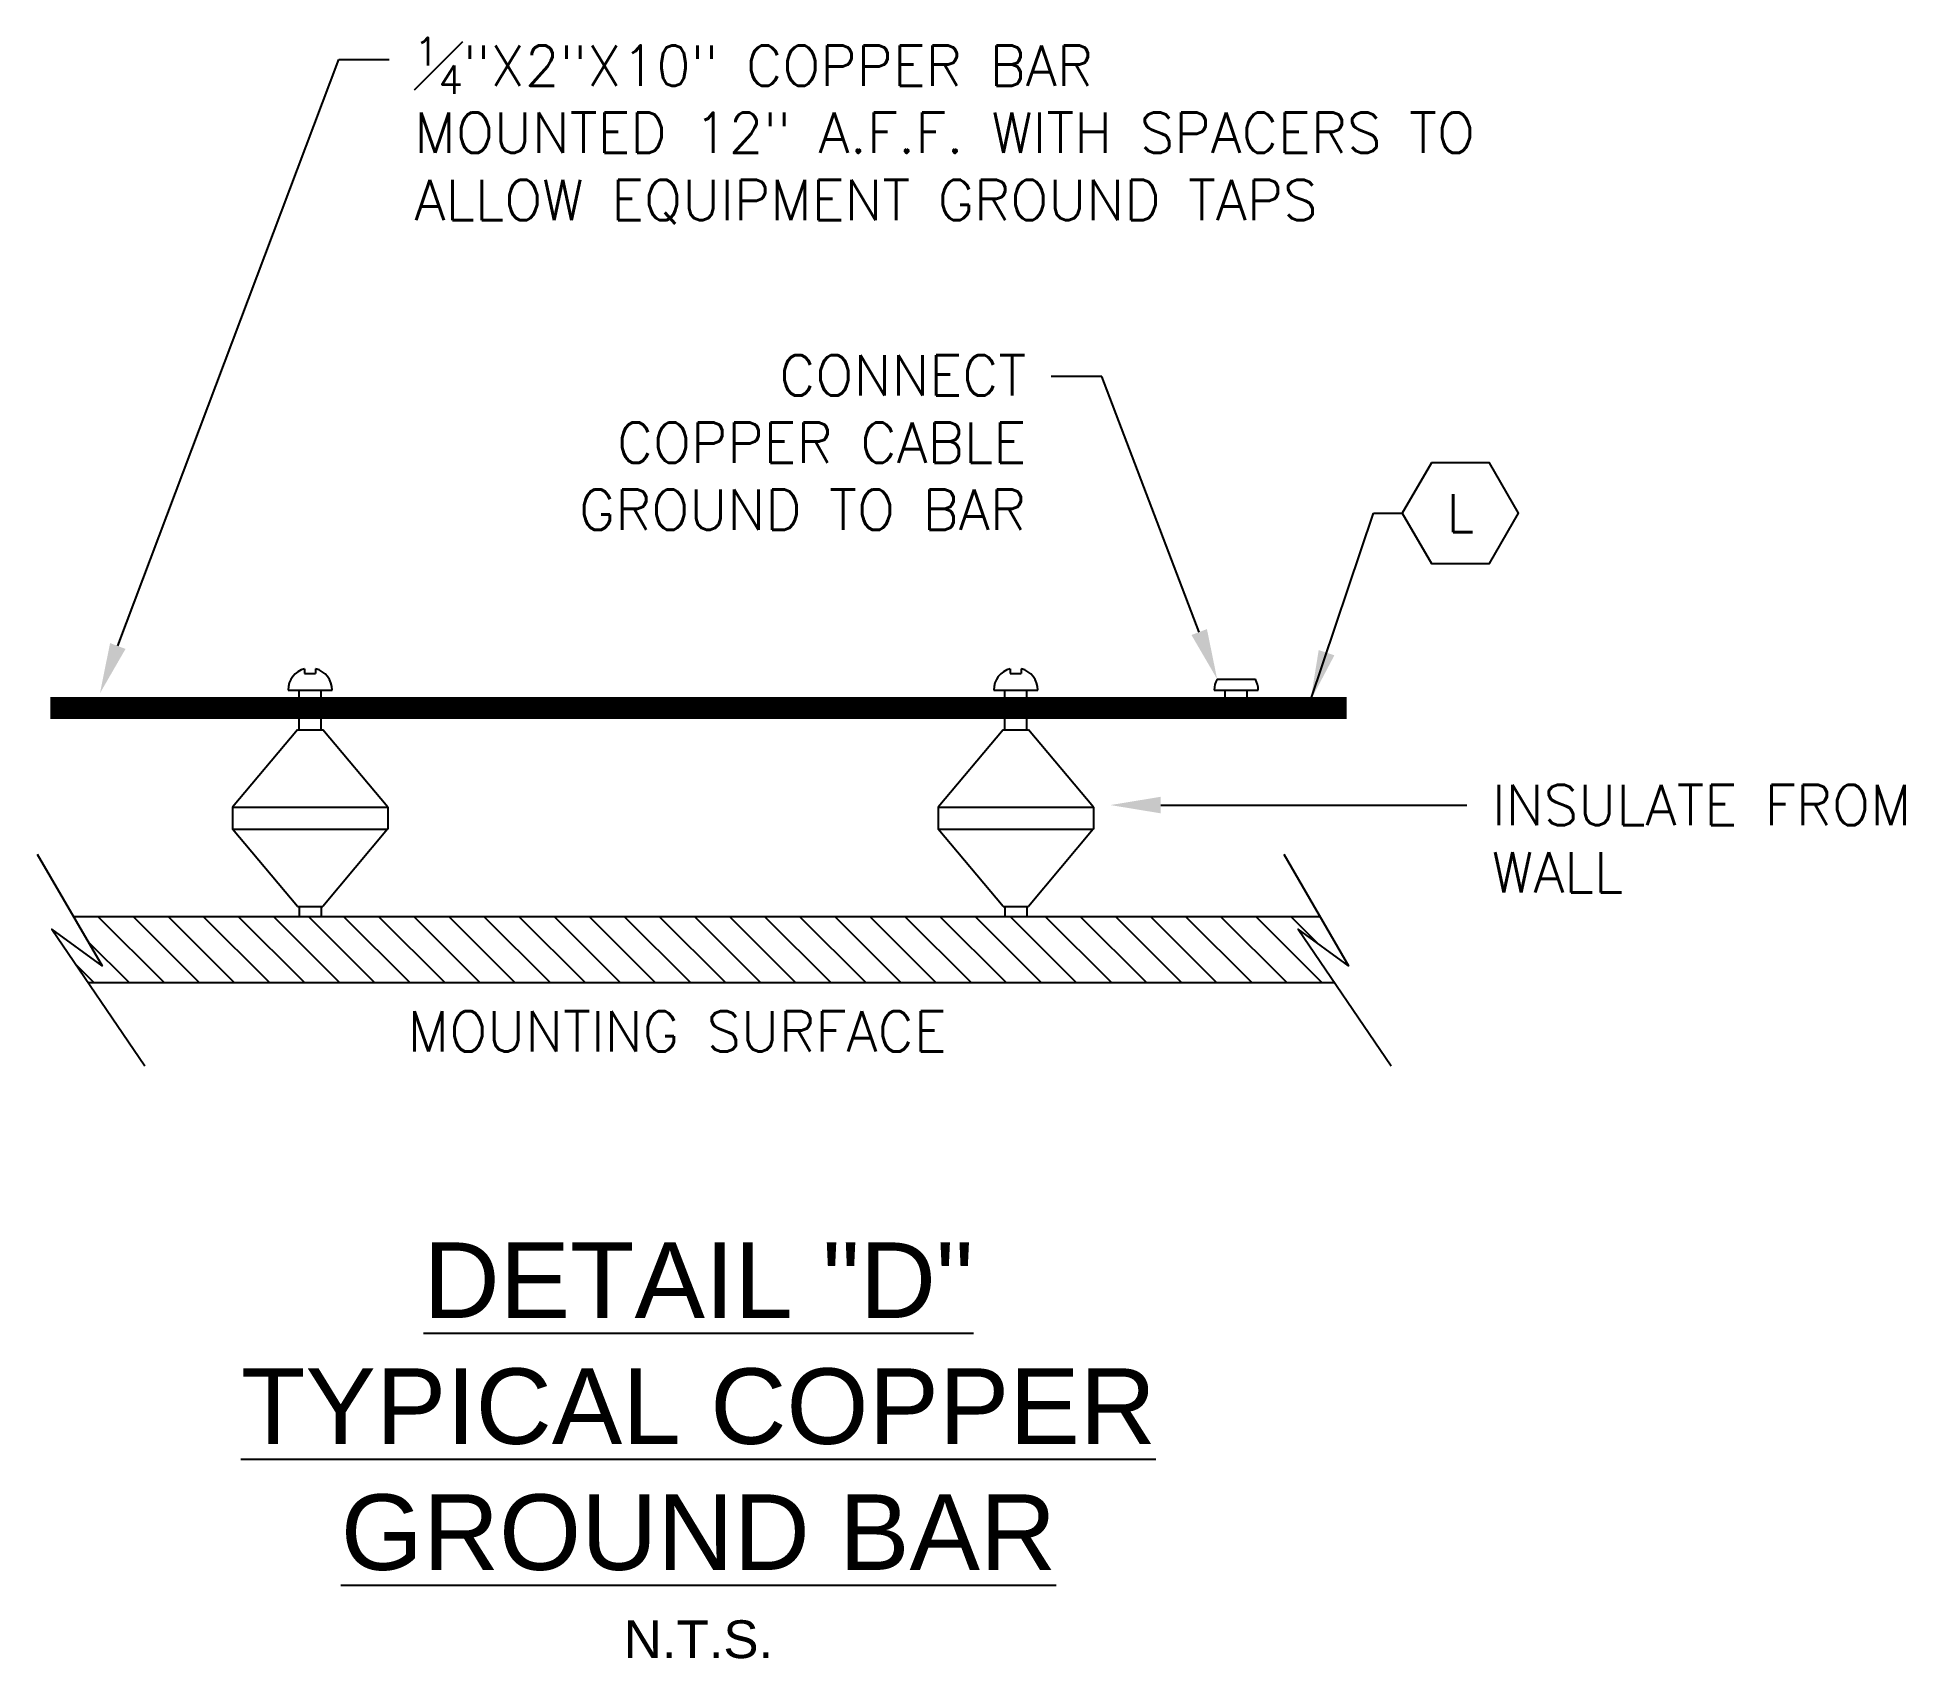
# Model space of a CAD drawing. Header units: inches. Extents: x -4.2 to 33.9, y 3 to 13.1.
# Drawn here: x 29.245 to 33.879, y 9.092 to 13.115 of the extents above; entities outside this region: 1.
import ezdxf
from ezdxf import colors
from ezdxf.entities.mleader import LeaderData, LeaderLine
from ezdxf.enums import TextEntityAlignment as Align
from ezdxf.math import Vec2, Vec3

# ---------------------------------------------------------------- set-up
doc = ezdxf.new("R2010")
doc.units = ezdxf.units.IN
doc.header["$LTSCALE"] = 0.5
doc.header["$MEASUREMENT"] = 0
doc.layers.get('0').update_dxf_attribs({"linetype": 'CONTINUOUS'})
for name, color, linetype in [('E-Building', 9, 'CONTINUOUS'), ('E-Grounding', 3, 'CONTINUOUS'), ('E-Text', 2, 'CONTINUOUS'), ('Text', 2, 'CONTINUOUS')]:
    doc.layers.add(name, color=color, linetype=linetype)
doc.styles.add('Arial', font='arial.ttf')
doc.styles.add('SIMPLEX', font='simplex.shx')
doc.styles.add('Text', font='simplex.shx', dxfattribs={"height": 0.1})
doc.dimstyles.new('STANDARD$7', dxfattribs={"dimtxt": 0.09375, "dimasz": 0.125, "dimexe": 0.1875, "dimexo": 0.0625, "dimgap": 0.0625, "dimtad": 0, "dimdec": 6, "dimzin": 0, "dimdsep": 46, "dimlunit": 4, "dimtxsty": 'SIMPLEX', "dimcen": 0.0625, "dimclrd": 256, "dimclre": 256, "dimclrt": 256, "dimadec": 0, "dimazin": 0, "dimtfac": 1, "dimtdec": 6, "dimtofl": 0, "dimtmove": 0, "dimatfit": 0, "dimfxl": 1, "dimfrac": 2, "dimtolj": 1, "dimtzin": 0, "dimlwd": -1, "dimlwe": -1, "dimarcsym": 0})

# ---------------------------------------------------------------- blocks, each defined once
blk = doc.blocks.new('Elec Hex')
at = {"transparency": 16777216}
blk.add_lwpolyline([(4.1326, 11.4741), (4.0604, 11.3491), (4.1326, 11.2241), (4.2769, 11.2241), (4.3491, 11.3491), (4.2769, 11.4741)], close=True, dxfattribs=at)
at = {"transparency": 16777216, "style": 'Text'}
blk.add_attdef('HTRACE', text='', height=0.0938, dxfattribs=at).set_placement((4.2048, 11.3491), align=Align.MIDDLE_CENTER)

msp = doc.modelspace()

# ---------------------------------------------------------------- hatches: boundary and pattern name
at = {"layer": 'E-Building', "linetype": 'Continuous'}
h = msp.add_hatch(dxfattribs=at)
h.set_pattern_fill('ANSI31', color=256, scale=0.49248, angle=90, style=0)
h.set_pattern_definition([(135, (-56.63208, -133.65778), (-0.043529493, -0.043529493), [])])
h.paths.add_polyline_path([(32.4645, 10.7696), (32.3742, 10.9021), (32.4992, 10.8111), (32.428, 10.9338), (29.3351, 10.9338), (29.4064, 10.8111), (29.2814, 10.9021), (29.3717, 10.7696)])

# ---------------------------------------------------------------- linework, layer by layer
at = {"layer": 'E-Building', "color": 3, "linetype": 'Continuous'}
for p, q in [((29.8948, 10.9585), (29.8948, 10.9338)), ((29.9495, 10.9585), (29.9495, 10.9338)), ((31.6459, 10.9585), (31.6459, 10.9338)), ((31.7006, 10.9585), (31.7006, 10.9338))]:
    msp.add_line(p, q, dxfattribs=at)
at = {"layer": 'E-Building', "linetype": 'Continuous'}
for p, q in [((29.3351, 10.9338), (32.428, 10.9338)), ((29.3717, 10.7696), (32.4645, 10.7696))]:
    msp.add_line(p, q, dxfattribs=at)
for points in [[(29.2453, 11.0884), (29.4064, 10.8111), (29.2814, 10.9021), (29.5124, 10.5633)], [(32.3382, 11.0884), (32.4992, 10.8111), (32.3742, 10.9021), (32.6052, 10.5633)]]:
    msp.add_lwpolyline(points, dxfattribs=at)
at = {"layer": 'E-Grounding', "color": 3, "linetype": 'Continuous'}
for p, q in [((29.9085, 11.5482), (29.9085, 11.5362)), ((29.9085, 11.5482), (29.9085, 11.5362)), ((29.9359, 11.5482), (29.9359, 11.5362)), ((31.6595, 11.5482), (31.6595, 11.5362)), ((31.6595, 11.5482), (31.6595, 11.5362)), ((31.6869, 11.5482), (31.6869, 11.5362)), ((29.8675, 11.4952), (29.9769, 11.4952)), ((29.8948, 11.3963), (29.8948, 11.4952)), ((29.9085, 11.5362), (29.9359, 11.5362)), ((29.9495, 11.3963), (29.9495, 11.4952)), ((31.6185, 11.4952), (31.7279, 11.4952)), ((31.6459, 11.3963), (31.6459, 11.4952)), ((31.6595, 11.5362), (31.6869, 11.5362)), ((31.7006, 11.3963), (31.7006, 11.4952)), ((32.1657, 11.4952), (32.2751, 11.4952)), ((32.173, 11.5225), (32.2678, 11.5225)), ((32.1931, 11.451), (32.1931, 11.4952)), ((32.2478, 11.451), (32.2478, 11.4952)), ((29.8906, 11.3963), (29.7299, 11.2048)), ((29.8906, 11.3963), (29.9538, 11.3963)), ((30.115, 11.2048), (29.9537, 11.397)), ((31.6416, 11.3963), (31.4809, 11.2048)), ((31.6416, 11.3963), (31.7048, 11.3963)), ((31.8661, 11.2048), (31.7048, 11.397)), ((29.7299, 11.2048), (30.115, 11.2048)), ((29.7299, 11.2048), (29.7299, 11.15)), ((29.78, 11.2048), (30.0644, 11.2048)), ((30.115, 11.2048), (30.115, 11.15)), ((31.4809, 11.2048), (31.4809, 11.15)), ((31.4809, 11.2048), (31.8661, 11.2048)), ((31.5311, 11.2048), (31.8154, 11.2048)), ((31.8661, 11.2048), (31.8661, 11.15)), ((29.7299, 11.15), (30.1145, 11.15)), ((29.8906, 10.9585), (29.7299, 11.15)), ((29.78, 11.15), (30.0644, 11.15)), ((30.1145, 11.15), (29.9538, 10.9585)), ((31.6416, 10.9585), (31.4809, 11.15)), ((31.4809, 11.15), (31.8655, 11.15)), ((31.5311, 11.15), (31.8154, 11.15)), ((31.8655, 11.15), (31.7048, 10.9585)), ((29.8906, 10.9585), (29.9538, 10.9585)), ((31.6416, 10.9585), (31.7048, 10.9585))]:
    msp.add_line(p, q, dxfattribs=at)
at = {"layer": 'E-Grounding', "color": 3, "linetype": 'Continuous', "const_width": 0.0547}
msp.add_lwpolyline([(29.2778, 11.451), (32.494, 11.451)], dxfattribs=at)
at = {"layer": 'E-Grounding', "color": 3, "linetype": 'Continuous'}
for centre, start, end in [((29.9222, 11.4952), 104.4775, 180), ((29.9222, 11.4952), 0, 75.5225), ((31.6732, 11.4952), 104.4775, 180), ((31.6732, 11.4952), 0, 75.5225), ((32.2204, 11.4952), 150, 180), ((32.2204, 11.4952), 0, 30)]:
    msp.add_arc(centre, 0.0547, start, end, dxfattribs=at)

# ---------------------------------------------------------------- block references
at = {"layer": 'E-Text'}
msp.add_blockref('Elec Hex', (28.5719, 0.5852), dxfattribs=at).add_auto_attribs({'HTRACE': 'L'})

# ---------------------------------------------------------------- texts
at = {"layer": 'E-Text', "ltscale": 0.5, "insert": (30.1645, 10.6984), "char_height": 0.1, "attachment_point": 1, "style": 'Text'}
msp.add_mtext_dynamic_manual_height_columns('MOUNTING SURFACE', width=2.002697, gutter_width=0.5, heights=[0], dxfattribs=at)
at = {"layer": 'E-Text', "insert": (30.8859, 9.6085), "char_height": 0.09375, "width": 5.17192, "attachment_point": 5, "style": 'Arial'}
msp.add_mtext('{\\H2x;\\L\\C6;DETAIL "D" \\PTYPICAL COPPER \\PGROUND BAR  \\C256;\\P}N.T.S.', dxfattribs=at)
at = {"layer": 'Text', "insert": (-4.2489, 2.978), "char_height": 0.09375, "attachment_point": 1, "style": 'SIMPLEX'}
msp.add_mtext('\\A1;', dxfattribs=at)

# ---------------------------------------------------------------- leaders
at = {"layer": 'E-Text'}
msp.add_leader([(32.4047, 11.4695), (32.5606, 11.9343), (32.6323, 11.9343)], dimstyle='STANDARD$7', override={"dimgap": 0.0625, "dimtad": 0}, dxfattribs=at)
ml = msp.add_multileader_mtext('Standard', dxfattribs=at)
ml.set_content('\\A1;{\\H0.7x;\\S1#4;\\H1.4286x;"X2"X10" COPPER BAR\\PMOUNTED 12" A.F.F. WITH SPACERS TO ALLOW EQUIPMENT GROUND TAPS}', color=256, style='Text')
ml.set_leader_properties(color=256, linetype='ByLayer', lineweight=-1)
ml.build(insert=Vec2(0, 0))
ml.multileader.update_dxf_attribs({"dogleg_length": 0.125, "arrow_head_size": 0.125})
ctx = ml.context
ctx.base_point, ctx.char_height, ctx.arrow_head_size, ctx.landing_gap_size, ctx.plane_origin = Vec3(30.1185, 13.0595), 0.1, 0.125, 0.0625, Vec3(29.4307, 11.4279)
notes = []
notes.append((ctx, [(1, (1, 1, 0), (29.9935, 13.0595), (1, 0), 0.125, [(0, [(29.4009, 11.4877)], 0, [])])]))
ctx.mtext.insert, ctx.mtext.width, ctx.mtext.flow_direction = Vec3(30.181, 13.1148), 2.87578, 5
ml = msp.add_multileader_mtext('Standard', dxfattribs=at)
ml.set_content('CONNECT COPPER CABLE\\PGROUND TO BAR', color=256, style='Text')
ml.set_leader_properties(color=256, linetype='ByLayer', lineweight=-1)
ml.build(insert=Vec2(0, 0))
ml.multileader.update_dxf_attribs({"dogleg_length": 0.125, "arrow_head_size": 0.125})
ctx = ml.context
ctx.base_point, ctx.char_height, ctx.arrow_head_size, ctx.landing_gap_size, ctx.plane_origin = Vec3(30.4175, 12.2734), 0.1, 0.125, 0.0625, Vec3(32.173, 11.5225)
ctx.text_align_type = 2
notes.append((ctx, [(0, (1, 1, 0), (31.8865, 12.2734), (-1, 0), 0.125, [(0, [(32.173, 11.5225)], 0, [])])]))
ctx.mtext.insert, ctx.mtext.width, ctx.mtext.alignment, ctx.mtext.flow_direction = Vec3(31.699, 12.3261), 1.27669, 3, 5
ml = msp.add_multileader_mtext('Standard', dxfattribs=at)
ml.set_content('INSULATE FROM \\PWALL', color=256, style='Text')
ml.set_leader_properties(color=256, linetype='ByLayer', lineweight=-1)
ml.build(insert=Vec2(0, 0))
ml.multileader.update_dxf_attribs({"dogleg_length": 0.125, "arrow_head_size": 0.125})
ctx = ml.context
ctx.base_point, ctx.char_height, ctx.arrow_head_size, ctx.landing_gap_size, ctx.plane_origin = Vec3(32.7922, 11.21), 0.1, 0.125, 0.0625, Vec3(31.908, 11.21)
notes.append((ctx, [(0, (1, 1, 0), (32.6672, 11.21), (1, 0), 0.125, [(0, [(31.908, 11.21)], 0, [])])]))
ctx.mtext.insert, ctx.mtext.flow_direction = Vec3(32.8547, 11.26), 5
for ctx, leaders in notes:
    for number, flags, end, landing, length, lines in leaders:
        leader = LeaderData()
        leader.index, (leader.has_last_leader_line, leader.has_dogleg_vector, leader.attachment_direction) = number, flags
        leader.last_leader_point, leader.dogleg_vector, leader.dogleg_length = Vec3(end), Vec3(landing), length
        for number, points, colour, breaks in lines:
            line = LeaderLine()
            line.index, line.vertices, line.color, line.breaks = number, Vec3.list(points), colors.encode_raw_color(colour), breaks
            leader.lines.append(line)
        ctx.leaders.append(leader)

doc.saveas('drawing.dxf')
